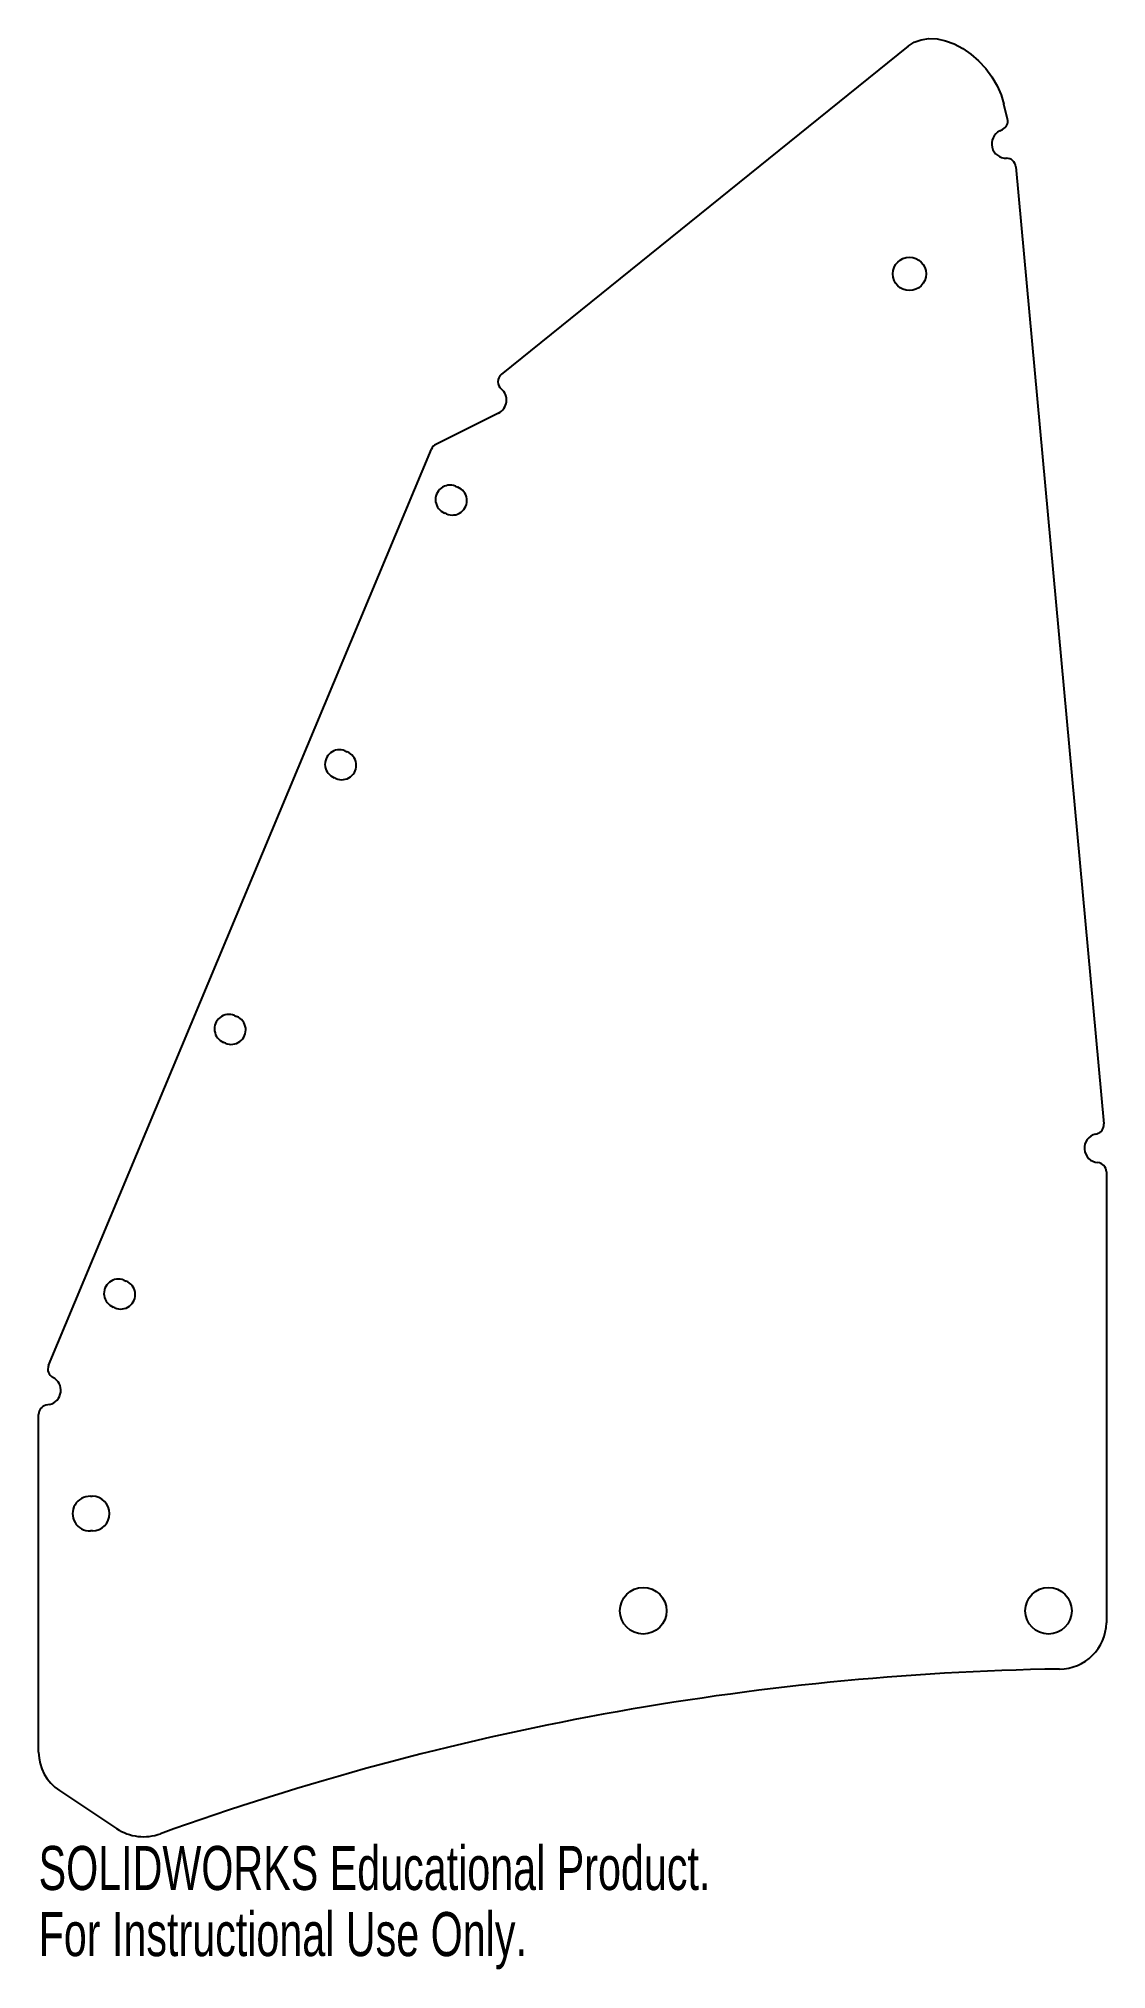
# Model space of a CAD drawing. Header units: inches. Extents: x -5.68 to -1.07, y -7.55 to 0.79.
import ezdxf

# ---------------------------------------------------------------- set-up
doc = ezdxf.new("R2010")
doc.units = ezdxf.units.IN
doc.header["$MEASUREMENT"] = 0
doc.styles.add('SLDTEXTSTYLE0', font='TXT', dxfattribs={"width": 0.7})

msp = doc.modelspace()

# ---------------------------------------------------------------- linework, layer by layer
at = {"color": 7, "linetype": 'Continuous', "lineweight": 25}
for p, q in [((-1.9244, 0.7594), (-3.6813, -0.6594)), ((-1.4954, 0.4442), (-1.5107, 0.5086)), ((-1.5287, 0.3931), (-1.5165, 0.3992)), ((-1.459, 0.2383), (-1.0794, -3.8969)), ((-3.6931, -0.8258), (-3.9642, -0.961)), ((-5.6361, -4.9409), (-3.9832, -0.9814)), ((-3.8792, -1.1419), (-3.8695, -1.146)), ((-3.9181, -1.2611), (-3.9257, -1.2579)), ((-4.3564, -2.2852), (-4.3467, -2.2893)), ((-4.3953, -2.4044), (-4.403, -2.4012)), ((-4.8337, -3.4285), (-4.824, -3.4325)), ((-4.8726, -3.5477), (-4.8802, -3.5445)), ((-1.1147, -3.9406), (-1.1102, -3.9396)), ((-1.0683, -4.1037), (-1.0683, -6.0517)), ((-5.311, -4.5718), (-5.3012, -4.5758)), ((-5.3498, -4.691), (-5.3575, -4.6878)), ((-5.6791, -6.6115), (-5.6791, -5.1514)), ((-5.6315, -5.1087), (-5.648, -5.1125)), ((-5.4558, -5.5054), (-5.4475, -5.5054)), ((-5.4468, -5.6554), (-5.4558, -5.6554)), ((-5.5895, -6.7763), (-5.3424, -6.9407))]:
    msp.add_line(p, q, dxfattribs=at)
at = {"color": 7, "linetype": 'Continuous', "lineweight": 25, "flags": 128}
msp.add_lwpolyline([(-1.9244, 0.7594), (-1.8981, 0.7761), (-1.868, 0.787), (-1.8349, 0.7918), (-1.7996, 0.7903), (-1.7629, 0.7827), (-1.7256, 0.7691), (-1.6888, 0.7497), (-1.6533, 0.7252), (-1.6199, 0.6961), (-1.5895, 0.663), (-1.5628, 0.6268), (-1.5404, 0.5884), (-1.5229, 0.5487), (-1.5107, 0.5086)], dxfattribs=at)
at = {"color": 7, "linetype": 'Continuous', "lineweight": 25}
for centre, radius in [((-1.9186, -0.2249), 0.072), ((-3.0683, -6), 0.1005), ((-1.3183, -6), 0.1005)]:
    msp.add_circle(centre, radius, dxfattribs=at)
for centre, radius, start, end in [((-1.5343, 0.435), 0.04, 296.50235, 13.32885), ((-1.5008, 0.3371), 0.0625, 116.50235, 271.0926), ((-1.4989, 0.2347), 0.04, 5.24567, 91.0926), ((-3.6562, -0.6905), 0.04, 128.92122, 230.76505), ((-3.721, -0.7699), 0.0625, 296.50235, 50.76505), ((-3.9463, -0.9968), 0.04, 116.50235, 157.34253), ((-3.9028, -1.1998), 0.0625, 67.83834, 248.46399), ((-3.8924, -1.2041), 0.0625, 245.81109, 68.42461), ((-4.38, -2.3431), 0.0625, 67.83834, 248.46399), ((-4.3697, -2.3474), 0.0625, 245.81109, 68.42461), ((-4.8573, -3.4864), 0.0625, 67.83834, 248.46399), ((-4.847, -3.4907), 0.0625, 245.81109, 68.42461), ((-1.1192, -3.9006), 0.04, 282.964, 5.24567), ((-1.1007, -4.0015), 0.0625, 102.964, 265.73485), ((-1.1083, -4.1037), 0.04, 0, 85.73485), ((-5.3345, -4.6297), 0.0625, 67.83834, 248.46399), ((-5.3242, -4.634), 0.0625, 245.81109, 68.42461), ((-5.5992, -4.9563), 0.04, 157.34253, 243.1178), ((-5.6455, -5.0477), 0.0625, 282.964, 63.1178), ((-5.6391, -5.1514), 0.04, 102.964, 180), ((-5.4573, -5.5804), 0.075, 88.85603, 271.14386), ((-5.4477, -5.5804), 0.075, 270.70519, 89.84237), ((-1.2716, -6.0484), 0.2033, 270.04948, 359.06649), ((-1.0723, -18.2806), 12.0305, 90.94842, 109.82826), ((-5.4809, -6.6106), 0.1982, 180.28173, 236.77336), ((-5.2253, -6.7637), 0.2123, 236.5174, 289.88166)]:
    msp.add_arc(centre, radius, start, end, dxfattribs=at)

# ---------------------------------------------------------------- texts
at = {"color": 7, "linetype": 'Continuous', "char_height": 0.1903, "attachment_point": 1, "style": 'SLDTEXTSTYLE0'}
for s, insert in [('SOLIDWORKS Educational Product.', (-5.6791, -7.0161)), ('For Instructional Use Only.', (-5.6791, -7.3016))]:
    msp.add_mtext(s, dxfattribs=dict(at, insert=insert))

doc.saveas('drawing.dxf')
